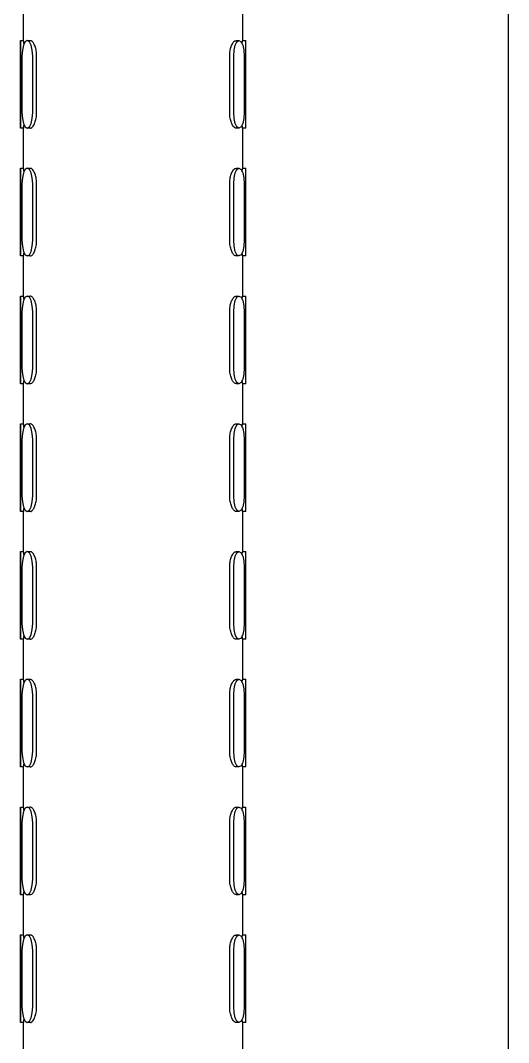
# Model space of a CAD drawing. Extents: x 3814 to 6583, y -1052 to 2311.
# Drawn here: x 6493.7 to 6571.2, y 227.8 to 390 of the extents above; entities that cross this region are included whole.
import ezdxf

# ---------------------------------------------------------------- set-up
doc = ezdxf.new("R2010")
doc.units = 0
doc.header["$LTSCALE"] = 20
doc.header["$MEASUREMENT"] = 0
doc.layers.get('0').update_dxf_attribs({"linetype": 'CONTINUOUS'})
doc.layers.add('6', color=6, linetype='CONTINUOUS')

msp = doc.modelspace()

# ---------------------------------------------------------------- linework, layer by layer
at = {"color": 5, "linetype": 'Continuous', "lineweight": 25}
for p, q in [((6494.20067, 386.76302), (6494.20067, 393.1852)), ((6528.98192, 393.18236), (6528.98192, 386.76014)), ((6493.70382, 386.79266), (6494.20508, 386.79266)), ((6494.79132, 386.79266), (6495.26211, 386.79266)), ((6527.93751, 386.79266), (6528.40879, 386.79266)), ((6528.97752, 386.79266), (6529.47878, 386.79266)), ((6493.70026, 384.30829), (6493.70026, 375.36454)), ((6493.70737, 375.36454), (6493.70737, 384.30829)), ((6493.93828, 384.30829), (6493.93828, 375.36454)), ((6495.64437, 375.36454), (6495.64437, 384.30829)), ((6496.27856, 375.36454), (6496.27856, 384.30829)), ((6526.92757, 375.36454), (6526.92757, 384.30829)), ((6527.56243, 375.36454), (6527.56243, 384.30829)), ((6529.25515, 384.30829), (6529.25515, 375.36454)), ((6529.48234, 375.36454), (6529.48234, 384.30829)), ((6494.20508, 372.88016), (6493.70382, 372.88016)), ((6494.20067, 366.4905), (6494.20067, 372.91268)), ((6495.26211, 372.88016), (6494.79132, 372.88016)), ((6528.40879, 372.88016), (6527.93751, 372.88016)), ((6529.47878, 372.88016), (6528.97752, 372.88016)), ((6528.98192, 372.90984), (6528.98192, 366.48766)), ((6493.70382, 366.52017), (6494.20508, 366.52017)), ((6494.79132, 366.52017), (6495.26211, 366.52017)), ((6527.93751, 366.52017), (6528.40879, 366.52017)), ((6528.97752, 366.52017), (6529.47878, 366.52017)), ((6493.70026, 364.0358), (6493.70026, 355.09205)), ((6493.70737, 355.09205), (6493.70737, 364.0358)), ((6493.93828, 364.0358), (6493.93828, 355.09205)), ((6495.64437, 355.09205), (6495.64437, 364.0358)), ((6496.27856, 355.09205), (6496.27856, 364.0358)), ((6526.92757, 355.09205), (6526.92757, 364.0358)), ((6527.56243, 355.09205), (6527.56243, 364.0358)), ((6529.25515, 364.0358), (6529.25515, 355.09205)), ((6529.48234, 355.09205), (6529.48234, 364.0358)), ((6494.20508, 352.60768), (6493.70382, 352.60768)), ((6494.20067, 346.21801), (6494.20067, 352.64019)), ((6495.26211, 352.60768), (6494.79132, 352.60768)), ((6528.40879, 352.60768), (6527.93751, 352.60768)), ((6529.47878, 352.60768), (6528.97752, 352.60768)), ((6528.98192, 352.63735), (6528.98192, 346.21517)), ((6493.70382, 346.24769), (6494.20508, 346.24769)), ((6494.79132, 346.24769), (6495.26211, 346.24769)), ((6527.93751, 346.24769), (6528.40879, 346.24769)), ((6528.97752, 346.24769), (6529.47878, 346.24769)), ((6493.70026, 343.76328), (6493.70026, 334.81956)), ((6493.70737, 334.81956), (6493.70737, 343.76328)), ((6493.93828, 343.76328), (6493.93828, 334.81956)), ((6495.64437, 334.81956), (6495.64437, 343.76328)), ((6496.27856, 334.81956), (6496.27856, 343.76328)), ((6526.92757, 334.81956), (6526.92757, 343.76328)), ((6527.56243, 334.81956), (6527.56243, 343.76328)), ((6529.25515, 343.76328), (6529.25515, 334.81956)), ((6529.48234, 334.81956), (6529.48234, 343.76328)), ((6494.20508, 332.33519), (6493.70382, 332.33519)), ((6494.20067, 325.94549), (6494.20067, 332.36771)), ((6495.26211, 332.33519), (6494.79132, 332.33519)), ((6528.40879, 332.33519), (6527.93751, 332.33519)), ((6529.47878, 332.33519), (6528.97752, 332.33519)), ((6528.98192, 332.36483), (6528.98192, 325.94265)), ((6493.70382, 325.97517), (6494.20508, 325.97517)), ((6494.79132, 325.97517), (6495.26211, 325.97517)), ((6527.93751, 325.97517), (6528.40879, 325.97517)), ((6528.97752, 325.97517), (6529.47878, 325.97517)), ((6493.70026, 323.4908), (6493.70026, 314.54704)), ((6493.70737, 314.54704), (6493.70737, 323.4908)), ((6493.93828, 323.4908), (6493.93828, 314.54704)), ((6495.64437, 314.54704), (6495.64437, 323.4908)), ((6496.27856, 314.54704), (6496.27856, 323.4908)), ((6526.92757, 314.54704), (6526.92757, 323.4908)), ((6527.56243, 314.54704), (6527.56243, 323.4908)), ((6529.25515, 323.4908), (6529.25515, 314.54704)), ((6529.48234, 314.54704), (6529.48234, 323.4908)), ((6494.20508, 312.06267), (6493.70382, 312.06267)), ((6494.20067, 305.67301), (6494.20067, 312.09519)), ((6495.26211, 312.06267), (6494.79132, 312.06267)), ((6528.40879, 312.06267), (6527.93751, 312.06267)), ((6529.47878, 312.06267), (6528.97752, 312.06267)), ((6528.98192, 312.09235), (6528.98192, 305.67016)), ((6493.70382, 305.70268), (6494.20508, 305.70268)), ((6494.79132, 305.70268), (6495.26211, 305.70268)), ((6527.93751, 305.70268), (6528.40879, 305.70268)), ((6528.97752, 305.70268), (6529.47878, 305.70268)), ((6493.70026, 303.21831), (6493.70026, 294.27456)), ((6493.70737, 294.27456), (6493.70737, 303.21831)), ((6493.93828, 303.21831), (6493.93828, 294.27456)), ((6495.64437, 294.27456), (6495.64437, 303.21831)), ((6496.27856, 294.27456), (6496.27856, 303.21831)), ((6526.92757, 294.27456), (6526.92757, 303.21831)), ((6527.56243, 294.27456), (6527.56243, 303.21831)), ((6529.25515, 303.21831), (6529.25515, 294.27456)), ((6529.48234, 294.27456), (6529.48234, 303.21831)), ((6494.20508, 291.79018), (6493.70382, 291.79018)), ((6494.20067, 285.40052), (6494.20067, 291.8227)), ((6495.26211, 291.79018), (6494.79132, 291.79018)), ((6528.40879, 291.79018), (6527.93751, 291.79018)), ((6529.47878, 291.79018), (6528.97752, 291.79018)), ((6528.98192, 291.81983), (6528.98192, 285.39765)), ((6493.70382, 285.43016), (6494.20508, 285.43016)), ((6494.79132, 285.43016), (6495.26211, 285.43016)), ((6527.93751, 285.43016), (6528.40879, 285.43016)), ((6528.97752, 285.43016), (6529.47878, 285.43016)), ((6493.70026, 282.94579), (6493.70026, 274.00204)), ((6493.70737, 274.00204), (6493.70737, 282.94579)), ((6493.93828, 282.94579), (6493.93828, 274.00204)), ((6495.64437, 274.00204), (6495.64437, 282.94579)), ((6496.27856, 274.00204), (6496.27856, 282.94579)), ((6526.92757, 274.00204), (6526.92757, 282.94579)), ((6527.56243, 274.00204), (6527.56243, 282.94579)), ((6529.25515, 282.94579), (6529.25515, 274.00204)), ((6529.48234, 274.00204), (6529.48234, 282.94579)), ((6494.20508, 271.51767), (6493.70382, 271.51767)), ((6494.20067, 265.128), (6494.20067, 271.55018)), ((6495.26211, 271.51767), (6494.79132, 271.51767)), ((6528.40879, 271.51767), (6527.93751, 271.51767)), ((6529.47878, 271.51767), (6528.97752, 271.51767)), ((6528.98192, 271.54734), (6528.98192, 265.12516)), ((6493.70382, 265.15768), (6494.20508, 265.15768)), ((6494.79132, 265.15768), (6495.26211, 265.15768)), ((6527.93751, 265.15768), (6528.40879, 265.15768)), ((6528.97752, 265.15768), (6529.47878, 265.15768)), ((6493.70026, 262.6733), (6493.70026, 253.72955)), ((6493.70737, 253.72955), (6493.70737, 262.6733)), ((6493.93828, 262.6733), (6493.93828, 253.72955)), ((6495.64437, 253.72955), (6495.64437, 262.6733)), ((6496.27856, 253.72955), (6496.27856, 262.6733)), ((6526.92757, 253.72955), (6526.92757, 262.6733)), ((6527.56243, 253.72955), (6527.56243, 262.6733)), ((6529.25515, 262.6733), (6529.25515, 253.72955)), ((6529.48234, 253.72955), (6529.48234, 262.6733)), ((6494.20508, 251.24518), (6493.70382, 251.24518)), ((6494.20067, 244.85551), (6494.20067, 251.2777)), ((6495.26211, 251.24518), (6494.79132, 251.24518)), ((6528.40879, 251.24518), (6527.93751, 251.24518)), ((6529.47878, 251.24518), (6528.97752, 251.24518)), ((6528.98192, 251.27485), (6528.98192, 244.85264)), ((6493.70382, 244.88519), (6494.20508, 244.88519)), ((6494.79132, 244.88519), (6495.26211, 244.88519)), ((6527.93751, 244.88519), (6528.40879, 244.88519)), ((6528.97752, 244.88519), (6529.47878, 244.88519)), ((6493.70026, 242.40079), (6493.70026, 233.45706)), ((6493.70737, 233.45706), (6493.70737, 242.40079)), ((6493.93828, 242.40079), (6493.93828, 233.45706)), ((6495.64437, 233.45706), (6495.64437, 242.40079)), ((6496.27856, 233.45706), (6496.27856, 242.40079)), ((6526.92757, 233.45706), (6526.92757, 242.40079)), ((6527.56243, 233.45706), (6527.56243, 242.40079)), ((6529.25515, 242.40079), (6529.25515, 233.45706)), ((6529.48234, 233.45706), (6529.48234, 242.40079)), ((6494.20508, 230.97266), (6493.70382, 230.97266)), ((6494.20067, 224.583), (6494.20067, 231.00518)), ((6495.26211, 230.97266), (6494.79132, 230.97266)), ((6528.40879, 230.97266), (6527.93751, 230.97266)), ((6529.47878, 230.97266), (6528.97752, 230.97266)), ((6528.98192, 231.00234), (6528.98192, 224.58015))]:
    msp.add_line(p, q, dxfattribs=at)
at = {"color": 5, "linetype": 'Continuous', "lineweight": 25, "flags": 128}
for points in [[(6493.70737, 384.30829), (6493.7071, 385.25902), (6493.70633, 386.06503), (6493.70518, 386.60356), (6493.70382, 386.79266), (6493.70246, 386.60356), (6493.7013, 386.06503), (6493.70053, 385.25902), (6493.70026, 384.30829)], [(6495.64437, 384.30829), (6495.57943, 385.25902), (6495.39452, 386.06503), (6495.11777, 386.60356), (6494.79132, 386.79266), (6494.46487, 386.60356), (6494.18813, 386.06503), (6494.00321, 385.25902), (6493.93828, 384.30829)], [(6527.56243, 384.30829), (6527.62685, 385.25902), (6527.81032, 386.06503), (6528.0849, 386.60356), (6528.40879, 386.79266), (6528.73268, 386.60356), (6529.00726, 386.06503), (6529.19073, 385.25902), (6529.25515, 384.30829)], [(6493.70026, 375.36454), (6493.70053, 374.41383), (6493.7013, 373.60783), (6493.70246, 373.06929), (6493.70382, 372.88016), (6493.70518, 373.06929), (6493.70633, 373.60783), (6493.7071, 374.41383), (6493.70737, 375.36454)], [(6493.93828, 375.36454), (6494.00321, 374.41383), (6494.18813, 373.60783), (6494.46487, 373.06929), (6494.79132, 372.88016), (6495.11777, 373.06929), (6495.39452, 373.60783), (6495.57943, 374.41383), (6495.64437, 375.36454)], [(6529.25515, 375.36454), (6529.19073, 374.41383), (6529.00726, 373.60783), (6528.73268, 373.06929), (6528.40879, 372.88016), (6528.0849, 373.06929), (6527.81032, 373.60783), (6527.62685, 374.41383), (6527.56243, 375.36454)], [(6493.70737, 364.0358), (6493.7071, 364.98654), (6493.70633, 365.79251), (6493.70518, 366.33108), (6493.70382, 366.52017), (6493.70246, 366.33108), (6493.7013, 365.79251), (6493.70053, 364.98654), (6493.70026, 364.0358)], [(6495.64437, 364.0358), (6495.57943, 364.98654), (6495.39452, 365.79251), (6495.11777, 366.33108), (6494.79132, 366.52017), (6494.46487, 366.33108), (6494.18813, 365.79251), (6494.00321, 364.98654), (6493.93828, 364.0358)], [(6527.56243, 364.0358), (6527.62685, 364.98654), (6527.81032, 365.79251), (6528.0849, 366.33108), (6528.40879, 366.52017), (6528.73268, 366.33108), (6529.00726, 365.79251), (6529.19073, 364.98654), (6529.25515, 364.0358)], [(6493.70026, 355.09205), (6493.70053, 354.14131), (6493.7013, 353.33534), (6493.70246, 352.79677), (6493.70382, 352.60768), (6493.70518, 352.79677), (6493.70633, 353.33534), (6493.7071, 354.14131), (6493.70737, 355.09205)], [(6493.93828, 355.09205), (6494.00321, 354.14131), (6494.18813, 353.33534), (6494.46487, 352.79677), (6494.79132, 352.60768), (6495.11777, 352.79677), (6495.39452, 353.33534), (6495.57943, 354.14131), (6495.64437, 355.09205)], [(6529.25515, 355.09205), (6529.19073, 354.14131), (6529.00726, 353.33534), (6528.73268, 352.79677), (6528.40879, 352.60768), (6528.0849, 352.79677), (6527.81032, 353.33534), (6527.62685, 354.14131), (6527.56243, 355.09205)], [(6493.70737, 343.76328), (6493.7071, 344.71402), (6493.70633, 345.52002), (6493.70518, 346.05856), (6493.70382, 346.24769), (6493.70246, 346.05856), (6493.7013, 345.52002), (6493.70053, 344.71402), (6493.70026, 343.76328)], [(6495.64437, 343.76328), (6495.57943, 344.71402), (6495.39452, 345.52002), (6495.11777, 346.05856), (6494.79132, 346.24769), (6494.46487, 346.05856), (6494.18813, 345.52002), (6494.00321, 344.71402), (6493.93828, 343.76328)], [(6527.56243, 343.76328), (6527.62685, 344.71402), (6527.81032, 345.52002), (6528.0849, 346.05856), (6528.40879, 346.24769), (6528.73268, 346.05856), (6529.00726, 345.52002), (6529.19073, 344.71402), (6529.25515, 343.76328)], [(6493.70026, 334.81956), (6493.70053, 333.86883), (6493.7013, 333.06282), (6493.70246, 332.52429), (6493.70382, 332.33519), (6493.70518, 332.52429), (6493.70633, 333.06282), (6493.7071, 333.86883), (6493.70737, 334.81956)], [(6493.93828, 334.81956), (6494.00321, 333.86883), (6494.18813, 333.06282), (6494.46487, 332.52429), (6494.79132, 332.33519), (6495.11777, 332.52429), (6495.39452, 333.06282), (6495.57943, 333.86883), (6495.64437, 334.81956)], [(6529.25515, 334.81956), (6529.19073, 333.86883), (6529.00726, 333.06282), (6528.73268, 332.52429), (6528.40879, 332.33519), (6528.0849, 332.52429), (6527.81032, 333.06282), (6527.62685, 333.86883), (6527.56243, 334.81956)], [(6493.70737, 323.4908), (6493.7071, 324.44153), (6493.70633, 325.2475), (6493.70518, 325.78607), (6493.70382, 325.97517), (6493.70246, 325.78607), (6493.7013, 325.2475), (6493.70053, 324.44153), (6493.70026, 323.4908)], [(6495.64437, 323.4908), (6495.57943, 324.44153), (6495.39452, 325.2475), (6495.11777, 325.78607), (6494.79132, 325.97517), (6494.46487, 325.78607), (6494.18813, 325.2475), (6494.00321, 324.44153), (6493.93828, 323.4908)], [(6527.56243, 323.4908), (6527.62685, 324.44153), (6527.81032, 325.2475), (6528.0849, 325.78607), (6528.40879, 325.97517), (6528.73268, 325.78607), (6529.00726, 325.2475), (6529.19073, 324.44153), (6529.25515, 323.4908)], [(6493.70026, 314.54704), (6493.70053, 313.59631), (6493.7013, 312.79034), (6493.70246, 312.2518), (6493.70382, 312.06267), (6493.70518, 312.2518), (6493.70633, 312.79034), (6493.7071, 313.59631), (6493.70737, 314.54704)], [(6493.93828, 314.54704), (6494.00321, 313.59631), (6494.18813, 312.79034), (6494.46487, 312.2518), (6494.79132, 312.06267), (6495.11777, 312.2518), (6495.39452, 312.79034), (6495.57943, 313.59631), (6495.64437, 314.54704)], [(6529.25515, 314.54704), (6529.19073, 313.59631), (6529.00726, 312.79034), (6528.73268, 312.2518), (6528.40879, 312.06267), (6528.0849, 312.2518), (6527.81032, 312.79034), (6527.62685, 313.59631), (6527.56243, 314.54704)], [(6493.70737, 303.21831), (6493.7071, 304.16901), (6493.70633, 304.97501), (6493.70518, 305.51355), (6493.70382, 305.70268), (6493.70246, 305.51355), (6493.7013, 304.97501), (6493.70053, 304.16901), (6493.70026, 303.21831)], [(6495.64437, 303.21831), (6495.57943, 304.16901), (6495.39452, 304.97501), (6495.11777, 305.51355), (6494.79132, 305.70268), (6494.46487, 305.51355), (6494.18813, 304.97501), (6494.00321, 304.16901), (6493.93828, 303.21831)], [(6527.56243, 303.21831), (6527.62685, 304.16901), (6527.81032, 304.97501), (6528.0849, 305.51355), (6528.40879, 305.70268), (6528.73268, 305.51355), (6529.00726, 304.97501), (6529.19073, 304.16901), (6529.25515, 303.21831)], [(6493.70026, 294.27456), (6493.70053, 293.32382), (6493.7013, 292.51782), (6493.70246, 291.97928), (6493.70382, 291.79018), (6493.70518, 291.97928), (6493.70633, 292.51782), (6493.7071, 293.32382), (6493.70737, 294.27456)], [(6493.93828, 294.27456), (6494.00321, 293.32382), (6494.18813, 292.51782), (6494.46487, 291.97928), (6494.79132, 291.79018), (6495.11777, 291.97928), (6495.39452, 292.51782), (6495.57943, 293.32382), (6495.64437, 294.27456)], [(6529.25515, 294.27456), (6529.19073, 293.32382), (6529.00726, 292.51782), (6528.73268, 291.97928), (6528.40879, 291.79018), (6528.0849, 291.97928), (6527.81032, 292.51782), (6527.62685, 293.32382), (6527.56243, 294.27456)], [(6493.70737, 282.94579), (6493.7071, 283.89653), (6493.70633, 284.70253), (6493.70518, 285.24107), (6493.70382, 285.43016), (6493.70246, 285.24107), (6493.7013, 284.70253), (6493.70053, 283.89653), (6493.70026, 282.94579)], [(6495.64437, 282.94579), (6495.57943, 283.89653), (6495.39452, 284.70253), (6495.11777, 285.24107), (6494.79132, 285.43016), (6494.46487, 285.24107), (6494.18813, 284.70253), (6494.00321, 283.89653), (6493.93828, 282.94579)], [(6527.56243, 282.94579), (6527.62685, 283.89653), (6527.81032, 284.70253), (6528.0849, 285.24107), (6528.40879, 285.43016), (6528.73268, 285.24107), (6529.00726, 284.70253), (6529.19073, 283.89653), (6529.25515, 282.94579)], [(6493.70026, 274.00204), (6493.70053, 273.05133), (6493.7013, 272.24533), (6493.70246, 271.70679), (6493.70382, 271.51767), (6493.70518, 271.70679), (6493.70633, 272.24533), (6493.7071, 273.05133), (6493.70737, 274.00204)], [(6493.93828, 274.00204), (6494.00321, 273.05133), (6494.18813, 272.24533), (6494.46487, 271.70679), (6494.79132, 271.51767), (6495.11777, 271.70679), (6495.39452, 272.24533), (6495.57943, 273.05133), (6495.64437, 274.00204)], [(6529.25515, 274.00204), (6529.19073, 273.05133), (6529.00726, 272.24533), (6528.73268, 271.70679), (6528.40879, 271.51767), (6528.0849, 271.70679), (6527.81032, 272.24533), (6527.62685, 273.05133), (6527.56243, 274.00204)], [(6493.70737, 262.6733), (6493.7071, 263.62404), (6493.70633, 264.43001), (6493.70518, 264.96855), (6493.70382, 265.15768), (6493.70246, 264.96855), (6493.7013, 264.43001), (6493.70053, 263.62404), (6493.70026, 262.6733)], [(6495.64437, 262.6733), (6495.57943, 263.62404), (6495.39452, 264.43001), (6495.11777, 264.96855), (6494.79132, 265.15768), (6494.46487, 264.96855), (6494.18813, 264.43001), (6494.00321, 263.62404), (6493.93828, 262.6733)], [(6527.56243, 262.6733), (6527.62685, 263.62404), (6527.81032, 264.43001), (6528.0849, 264.96855), (6528.40879, 265.15768), (6528.73268, 264.96855), (6529.00726, 264.43001), (6529.19073, 263.62404), (6529.25515, 262.6733)], [(6493.70026, 253.72955), (6493.70053, 252.77882), (6493.7013, 251.97284), (6493.70246, 251.43428), (6493.70382, 251.24518), (6493.70518, 251.43428), (6493.70633, 251.97284), (6493.7071, 252.77882), (6493.70737, 253.72955)], [(6493.93828, 253.72955), (6494.00321, 252.77882), (6494.18813, 251.97284), (6494.46487, 251.43428), (6494.79132, 251.24518), (6495.11777, 251.43428), (6495.39452, 251.97284), (6495.57943, 252.77882), (6495.64437, 253.72955)], [(6529.25515, 253.72955), (6529.19073, 252.77882), (6529.00726, 251.97284), (6528.73268, 251.43428), (6528.40879, 251.24518), (6528.0849, 251.43428), (6527.81032, 251.97284), (6527.62685, 252.77882), (6527.56243, 253.72955)], [(6493.70737, 242.40079), (6493.7071, 243.35152), (6493.70633, 244.15752), (6493.70518, 244.69606), (6493.70382, 244.88519), (6493.70246, 244.69606), (6493.7013, 244.15752), (6493.70053, 243.35152), (6493.70026, 242.40079)], [(6495.64437, 242.40079), (6495.57943, 243.35152), (6495.39452, 244.15752), (6495.11777, 244.69606), (6494.79132, 244.88519), (6494.46487, 244.69606), (6494.18813, 244.15752), (6494.00321, 243.35152), (6493.93828, 242.40079)], [(6527.56243, 242.40079), (6527.62685, 243.35152), (6527.81032, 244.15752), (6528.0849, 244.69606), (6528.40879, 244.88519), (6528.73268, 244.69606), (6529.00726, 244.15752), (6529.19073, 243.35152), (6529.25515, 242.40079)], [(6493.70026, 233.45706), (6493.70053, 232.50633), (6493.7013, 231.70033), (6493.70246, 231.16179), (6493.70382, 230.97266), (6493.70518, 231.16179), (6493.70633, 231.70033), (6493.7071, 232.50633), (6493.70737, 233.45706)], [(6493.93828, 233.45706), (6494.00321, 232.50633), (6494.18813, 231.70033), (6494.46487, 231.16179), (6494.79132, 230.97266), (6495.11777, 231.16179), (6495.39452, 231.70033), (6495.57943, 232.50633), (6495.64437, 233.45706)], [(6529.25515, 233.45706), (6529.19073, 232.50633), (6529.00726, 231.70033), (6528.73268, 231.16179), (6528.40879, 230.97266), (6528.0849, 231.16179), (6527.81032, 231.70033), (6527.62685, 232.50633), (6527.56243, 233.45706)]]:
    msp.add_lwpolyline(points, dxfattribs=at)
at = {"color": 5, "linetype": 'Continuous', "lineweight": 25}
for centre, radius, start, end in [((6095.54887, 384.92941), 433.93391, 359.9179888, 0.2460212), ((6095.52311, 374.74345), 433.95968, 359.7539885, 0.0820015), ((6095.54125, 364.65691), 433.94153, 359.9179916, 0.2460183), ((6095.54125, 354.47094), 433.94153, 359.7539817, 0.0820084), ((6095.51963, 344.38438), 433.96315, 359.9179969, 0.2460111), ((6095.54887, 334.19844), 433.93391, 359.7539788, 0.0820112), ((6095.54125, 324.1119), 433.94153, 359.9179916, 0.2460183), ((6095.52913, 313.92595), 433.95365, 359.7539863, 0.0820038), ((6095.52311, 303.83939), 433.95968, 359.9179985, 0.2460115), ((6095.54887, 293.65344), 433.93391, 359.7539788, 0.0820112), ((6095.54887, 283.56691), 433.93391, 359.9179888, 0.2460212), ((6095.52311, 273.38096), 433.95968, 359.7539885, 0.0820015), ((6095.52913, 263.29439), 433.95365, 359.9179962, 0.2460137), ((6095.54125, 253.10844), 433.94153, 359.7539817, 0.0820084), ((6095.51963, 243.02188), 433.96315, 359.9179969, 0.2460111), ((6095.51963, 232.83596), 433.96315, 359.7539889, 0.0820031)]:
    msp.add_arc(centre, radius, start, end, dxfattribs=at)
for points, knots in [([(6494.27332, 386.22116), (6494.26658, 386.28584), (6494.23963, 386.5442), (6494.20589, 386.75882), (6494.20516, 386.7618), (6494.20486, 386.76302)], [0, 0, 0, 0, 0.164707959, 0.657901859, 1, 1, 1, 1]), ([(6496.27856, 384.30829), (6496.26546, 384.58591), (6496.23925, 385.14109), (6496.041, 385.88369), (6495.76859, 386.44181), (6495.48689, 386.76184), (6495.32587, 386.76173), (6495.2615, 386.76168)], [0, 0, 0, 0, 0.213249473, 0.426443255, 0.641012902, 0.85649479, 1, 1, 1, 1]), ([(6526.92757, 384.30829), (6526.94061, 384.58591), (6526.96668, 385.14109), (6527.16384, 385.8837), (6527.43463, 386.4418), (6527.71449, 386.76183), (6527.87425, 386.76173), (6527.93812, 386.76168)], [0, 0, 0, 0, 0.213249217, 0.426442205, 0.641012905, 0.856495383, 1, 1, 1, 1]), ([(6528.91532, 386.23712), (6528.92131, 386.2961), (6528.94688, 386.54819), (6528.97792, 386.7544), (6528.9775, 386.75854), (6528.97734, 386.76014)], [0, 0, 0, 0, 0.157468431, 0.673049172, 1, 1, 1, 1]), ([(6495.26272, 372.91117), (6495.29296, 372.90259), (6495.41433, 372.86812), (6495.66113, 373.09277), (6495.9521, 373.56285), (6496.17813, 374.2556), (6496.27059, 374.89478), (6496.27694, 375.2692), (6496.27856, 375.36454)], [0, 0, 0, 0, 0.070496732, 0.282952396, 0.496156861, 0.711253686, 0.9264823, 1, 1, 1, 1]), ([(6527.93691, 372.91117), (6527.90692, 372.90259), (6527.78653, 372.86812), (6527.5414, 373.09278), (6527.25223, 373.56285), (6527.02748, 374.2556), (6526.9355, 374.89478), (6526.92918, 375.2692), (6526.92757, 375.36454)], [0, 0, 0, 0, 0.070496884, 0.28295212, 0.496157153, 0.711254116, 0.926482332, 1, 1, 1, 1]), ([(6494.20526, 372.91268), (6494.20405, 372.90332), (6494.19951, 372.86824), (6494.22724, 373.04449), (6494.25962, 373.3271), (6494.27263, 373.44068)], [0, 0, 0, 0, 0.178829461, 0.669983862, 1, 1, 1, 1]), ([(6528.97774, 372.90984), (6528.97893, 372.90241), (6528.98406, 372.87052), (6528.95861, 373.04172), (6528.92792, 373.31841), (6528.91593, 373.42661)], [0, 0, 0, 0, 0.1560917973, 0.6699692576, 1, 1, 1, 1]), ([(6494.27332, 365.94867), (6494.26658, 366.01334), (6494.23963, 366.27167), (6494.20589, 366.4863), (6494.20516, 366.48928), (6494.20486, 366.4905)], [0, 0, 0, 0, 0.164698249, 0.657897882, 1, 1, 1, 1]), ([(6496.27856, 364.0358), (6496.26546, 364.31343), (6496.23925, 364.8686), (6496.04101, 365.61121), (6495.76858, 366.16928), (6495.48689, 366.48932), (6495.32587, 366.48921), (6495.2615, 366.48917)], [0, 0, 0, 0, 0.213250556, 0.426445421, 0.641011079, 0.856494061, 1, 1, 1, 1]), ([(6526.92757, 364.0358), (6526.94061, 364.31342), (6526.96668, 364.8686), (6527.16384, 365.61121), (6527.43464, 366.16928), (6527.71449, 366.48932), (6527.87425, 366.48921), (6527.93812, 366.48917)], [0, 0, 0, 0, 0.2132503, 0.426444371, 0.641011082, 0.856494654, 1, 1, 1, 1]), ([(6528.91532, 365.96461), (6528.92131, 366.02359), (6528.94688, 366.27568), (6528.97792, 366.48187), (6528.9775, 366.48604), (6528.97734, 366.48766)], [0, 0, 0, 0, 0.157468267, 0.673048471, 1, 1, 1, 1]), ([(6495.26272, 352.63865), (6495.29296, 352.63007), (6495.41433, 352.59561), (6495.66113, 352.82026), (6495.95211, 353.29033), (6496.17812, 353.9831), (6496.27059, 354.62228), (6496.27694, 354.99671), (6496.27856, 355.09205)], [0, 0, 0, 0, 0.070496276, 0.282950565, 0.49615365, 0.711255256, 0.926475175, 1, 1, 1, 1]), ([(6527.93691, 352.63865), (6527.90692, 352.63007), (6527.78653, 352.59561), (6527.5414, 352.82026), (6527.25223, 353.29033), (6527.02748, 353.9831), (6526.9355, 354.62228), (6526.92918, 354.99671), (6526.92757, 355.09205)], [0, 0, 0, 0, 0.070496427, 0.282950289, 0.496153942, 0.711255686, 0.926475206, 1, 1, 1, 1]), ([(6494.20526, 352.64019), (6494.20405, 352.63082), (6494.19951, 352.5957), (6494.22724, 352.77198), (6494.25962, 353.05458), (6494.27263, 353.16816)], [0, 0, 0, 0, 0.178830287, 0.669984194, 1, 1, 1, 1]), ([(6528.97774, 352.63735), (6528.97893, 352.62991), (6528.98406, 352.59797), (6528.95861, 352.76921), (6528.92792, 353.04589), (6528.91593, 353.15409)], [0, 0, 0, 0, 0.156092686, 0.669969605, 1, 1, 1, 1]), ([(6494.27332, 345.67616), (6494.26658, 345.74084), (6494.23963, 345.9992), (6494.20589, 346.21381), (6494.20516, 346.21679), (6494.20486, 346.21801)], [0, 0, 0, 0, 0.164707959, 0.657901859, 1, 1, 1, 1]), ([(6496.27856, 343.76328), (6496.26546, 344.04091), (6496.23925, 344.59609), (6496.04101, 345.33872), (6495.76858, 345.8968), (6495.48689, 346.21683), (6495.32587, 346.21672), (6495.2615, 346.21668)], [0, 0, 0, 0, 0.213249136, 0.426449241, 0.64101347, 0.856495017, 1, 1, 1, 1]), ([(6526.92757, 343.76328), (6526.94061, 344.04091), (6526.96668, 344.59609), (6527.16383, 345.33872), (6527.43464, 345.8968), (6527.71449, 346.21683), (6527.87425, 346.21672), (6527.93812, 346.21668)], [0, 0, 0, 0, 0.21324888, 0.426448191, 0.641013473, 0.85649561, 1, 1, 1, 1]), ([(6528.91532, 345.69212), (6528.92131, 345.7511), (6528.94688, 346.00319), (6528.97792, 346.20938), (6528.9775, 346.21355), (6528.97734, 346.21517)], [0, 0, 0, 0, 0.157468267, 0.673048471, 1, 1, 1, 1]), ([(6495.26272, 332.36617), (6495.29296, 332.35758), (6495.41433, 332.32312), (6495.66113, 332.54777), (6495.95211, 333.01785), (6496.17812, 333.71062), (6496.27059, 334.34979), (6496.27694, 334.72422), (6496.27856, 334.81956)], [0, 0, 0, 0, 0.070496276, 0.282950565, 0.49615365, 0.711255256, 0.926475175, 1, 1, 1, 1]), ([(6527.93691, 332.36617), (6527.90692, 332.35758), (6527.78653, 332.32312), (6527.5414, 332.54777), (6527.25223, 333.01784), (6527.02748, 333.71062), (6526.9355, 334.3498), (6526.92918, 334.72422), (6526.92757, 334.81956)], [0, 0, 0, 0, 0.070496427, 0.282950289, 0.496153942, 0.711255686, 0.926475206, 1, 1, 1, 1]), ([(6494.20526, 332.36771), (6494.20405, 332.35833), (6494.19951, 332.32321), (6494.22724, 332.49949), (6494.25962, 332.7821), (6494.27263, 332.89567)], [0, 0, 0, 0, 0.178830287, 0.669984194, 1, 1, 1, 1]), ([(6528.97774, 332.36483), (6528.97893, 332.3574), (6528.98406, 332.32551), (6528.95861, 332.49672), (6528.92792, 332.7734), (6528.91593, 332.8816)], [0, 0, 0, 0, 0.1560917973, 0.6699692576, 1, 1, 1, 1]), ([(6494.27332, 325.40367), (6494.26658, 325.46835), (6494.23963, 325.72671), (6494.20589, 325.94134), (6494.20516, 325.94429), (6494.20486, 325.94549)], [0, 0, 0, 0, 0.1647081228, 0.6579025141, 1, 1, 1, 1]), ([(6496.27856, 323.4908), (6496.26546, 323.76842), (6496.23925, 324.3236), (6496.041, 325.0662), (6495.76859, 325.62431), (6495.48689, 325.94434), (6495.32587, 325.94423), (6495.2615, 325.94419)], [0, 0, 0, 0, 0.213249473, 0.426443255, 0.641012902, 0.85649479, 1, 1, 1, 1]), ([(6526.92757, 323.4908), (6526.94061, 323.76842), (6526.96668, 324.32359), (6527.16384, 325.0662), (6527.43463, 325.62431), (6527.71449, 325.94434), (6527.87425, 325.94423), (6527.93812, 325.94419)], [0, 0, 0, 0, 0.213249217, 0.426442205, 0.641012905, 0.856495383, 1, 1, 1, 1]), ([(6528.91532, 325.4196), (6528.92131, 325.47859), (6528.94688, 325.73071), (6528.97792, 325.9369), (6528.9775, 325.94104), (6528.97734, 325.94265)], [0, 0, 0, 0, 0.15747867, 0.673053145, 1, 1, 1, 1]), ([(6495.26272, 312.09368), (6495.29296, 312.08509), (6495.41433, 312.05063), (6495.66113, 312.27524), (6495.95211, 312.74533), (6496.17812, 313.4381), (6496.27059, 314.07728), (6496.27694, 314.4517), (6496.27856, 314.54704)], [0, 0, 0, 0, 0.070496423, 0.282949067, 0.496152598, 0.711254653, 0.926475021, 1, 1, 1, 1]), ([(6527.93691, 312.09368), (6527.90692, 312.08509), (6527.78653, 312.05063), (6527.5414, 312.27524), (6527.25223, 312.74533), (6527.02748, 313.4381), (6526.9355, 314.07728), (6526.92918, 314.4517), (6526.92757, 314.54704)], [0, 0, 0, 0, 0.070496575, 0.282948792, 0.49615289, 0.711255083, 0.926475053, 1, 1, 1, 1]), ([(6494.20526, 312.09519), (6494.20405, 312.08583), (6494.19951, 312.05075), (6494.22724, 312.22696), (6494.25962, 312.50958), (6494.27263, 312.62315)], [0, 0, 0, 0, 0.178830324, 0.669982269, 1, 1, 1, 1]), ([(6528.97774, 312.09235), (6528.97893, 312.08492), (6528.98406, 312.05303), (6528.95861, 312.22419), (6528.92792, 312.50088), (6528.91593, 312.60909)], [0, 0, 0, 0, 0.156092586, 0.66996759, 1, 1, 1, 1]), ([(6494.27332, 305.13118), (6494.26658, 305.19585), (6494.23963, 305.45418), (6494.20589, 305.66881), (6494.20516, 305.67179), (6494.20486, 305.67301)], [0, 0, 0, 0, 0.164698249, 0.657897882, 1, 1, 1, 1]), ([(6496.27856, 303.21831), (6496.26545, 303.49592), (6496.23924, 304.05109), (6496.04101, 304.79371), (6495.76858, 305.35179), (6495.48689, 305.67183), (6495.32587, 305.67172), (6495.2615, 305.67167)], [0, 0, 0, 0, 0.213243231, 0.426444936, 0.641010776, 0.85649394, 1, 1, 1, 1]), ([(6526.92757, 303.21831), (6526.94061, 303.49592), (6526.96668, 304.05109), (6527.16383, 304.79371), (6527.43464, 305.35179), (6527.71449, 305.67183), (6527.87425, 305.67172), (6527.93812, 305.67167)], [0, 0, 0, 0, 0.213242975, 0.426443886, 0.641010779, 0.856494533, 1, 1, 1, 1]), ([(6528.91532, 305.14711), (6528.92131, 305.20609), (6528.94688, 305.45818), (6528.97792, 305.66438), (6528.9775, 305.66855), (6528.97734, 305.67016)], [0, 0, 0, 0, 0.157468267, 0.673048471, 1, 1, 1, 1]), ([(6495.26272, 291.82116), (6495.29296, 291.81257), (6495.41433, 291.77811), (6495.66113, 292.00276), (6495.95211, 292.47284), (6496.17812, 293.16561), (6496.27059, 293.80479), (6496.27694, 294.17921), (6496.27856, 294.27456)], [0, 0, 0, 0, 0.070496276, 0.282950565, 0.49615365, 0.711255256, 0.926475175, 1, 1, 1, 1]), ([(6527.93691, 291.82116), (6527.90692, 291.81257), (6527.78653, 291.77811), (6527.5414, 292.00277), (6527.25223, 292.47284), (6527.02748, 293.16561), (6526.9355, 293.80479), (6526.92918, 294.17921), (6526.92757, 294.27456)], [0, 0, 0, 0, 0.070496427, 0.282950289, 0.496153942, 0.711255686, 0.926475206, 1, 1, 1, 1]), ([(6494.20526, 291.8227), (6494.20405, 291.81333), (6494.19951, 291.77821), (6494.22724, 291.95448), (6494.25962, 292.23709), (6494.27263, 292.35067)], [0, 0, 0, 0, 0.178830287, 0.669984194, 1, 1, 1, 1]), ([(6528.97774, 291.81983), (6528.97893, 291.8124), (6528.98406, 291.78051), (6528.95861, 291.95171), (6528.92792, 292.22839), (6528.91593, 292.3366)], [0, 0, 0, 0, 0.1560917973, 0.6699692576, 1, 1, 1, 1]), ([(6494.27332, 284.85866), (6494.26658, 284.92334), (6494.23963, 285.1817), (6494.20589, 285.39632), (6494.20516, 285.3993), (6494.20486, 285.40052)], [0, 0, 0, 0, 0.164707959, 0.657901859, 1, 1, 1, 1]), ([(6496.27856, 282.94579), (6496.26546, 283.22342), (6496.23925, 283.77859), (6496.041, 284.5212), (6495.76859, 285.07931), (6495.48689, 285.39934), (6495.32587, 285.39923), (6495.2615, 285.39919)], [0, 0, 0, 0, 0.213249473, 0.426443255, 0.641012902, 0.85649479, 1, 1, 1, 1]), ([(6526.92757, 282.94579), (6526.94061, 283.22341), (6526.96668, 283.77859), (6527.16384, 284.5212), (6527.43463, 285.07931), (6527.71449, 285.39934), (6527.87425, 285.39923), (6527.93812, 285.39919)], [0, 0, 0, 0, 0.213249217, 0.426442205, 0.641012905, 0.856495383, 1, 1, 1, 1]), ([(6528.91532, 284.87463), (6528.92131, 284.93361), (6528.94688, 285.18569), (6528.97792, 285.3919), (6528.9775, 285.39604), (6528.97734, 285.39765)], [0, 0, 0, 0, 0.157468431, 0.673049172, 1, 1, 1, 1]), ([(6495.26272, 271.54867), (6495.29296, 271.54009), (6495.41433, 271.50563), (6495.66113, 271.73023), (6495.9521, 272.20036), (6496.17812, 272.89309), (6496.27059, 273.53227), (6496.27694, 273.9067), (6496.27856, 274.00204)], [0, 0, 0, 0, 0.07049655, 0.282949578, 0.496157861, 0.711254132, 0.926474888, 1, 1, 1, 1]), ([(6527.93691, 271.54867), (6527.90692, 271.54009), (6527.78653, 271.50563), (6527.5414, 271.73023), (6527.25223, 272.20036), (6527.02748, 272.89309), (6526.9355, 273.53227), (6526.92918, 273.9067), (6526.92757, 274.00204)], [0, 0, 0, 0, 0.070496702, 0.282949303, 0.496158153, 0.711254562, 0.92647492, 1, 1, 1, 1]), ([(6494.20526, 271.55018), (6494.20405, 271.54082), (6494.19951, 271.50575), (6494.22724, 271.68195), (6494.25962, 271.96459), (6494.27263, 272.07818)], [0, 0, 0, 0, 0.178828519, 0.669975504, 1, 1, 1, 1]), ([(6528.97774, 271.54734), (6528.97893, 271.53991), (6528.98406, 271.50802), (6528.9586, 271.67918), (6528.92792, 271.95589), (6528.91593, 272.06411)], [0, 0, 0, 0, 0.156090937, 0.669960513, 1, 1, 1, 1]), ([(6494.27332, 264.58618), (6494.26658, 264.65085), (6494.23963, 264.90917), (6494.20589, 265.12381), (6494.20516, 265.12678), (6494.20486, 265.128)], [0, 0, 0, 0, 0.164698249, 0.657897882, 1, 1, 1, 1]), ([(6496.27856, 262.6733), (6496.26546, 262.95093), (6496.23925, 263.5061), (6496.04101, 264.24871), (6495.76858, 264.80679), (6495.48689, 265.12682), (6495.32587, 265.12671), (6495.2615, 265.12667)], [0, 0, 0, 0, 0.213250556, 0.426445421, 0.641011079, 0.856494061, 1, 1, 1, 1]), ([(6526.92757, 262.6733), (6526.94061, 262.95093), (6526.96668, 263.5061), (6527.16384, 264.24871), (6527.43464, 264.80679), (6527.71449, 265.12682), (6527.87425, 265.12671), (6527.93812, 265.12667)], [0, 0, 0, 0, 0.2132503, 0.426444371, 0.641011082, 0.856494654, 1, 1, 1, 1]), ([(6528.91532, 264.60211), (6528.92131, 264.66109), (6528.94688, 264.91318), (6528.97792, 265.11937), (6528.9775, 265.12354), (6528.97734, 265.12516)], [0, 0, 0, 0, 0.157468267, 0.673048471, 1, 1, 1, 1]), ([(6495.26272, 251.27616), (6495.29296, 251.26757), (6495.41433, 251.23311), (6495.66113, 251.45776), (6495.95211, 251.92783), (6496.17812, 252.62061), (6496.27059, 253.25978), (6496.27694, 253.63421), (6496.27856, 253.72955)], [0, 0, 0, 0, 0.070496276, 0.282950565, 0.49615365, 0.711255256, 0.926475175, 1, 1, 1, 1]), ([(6527.93691, 251.27616), (6527.90692, 251.26757), (6527.78653, 251.23311), (6527.5414, 251.45776), (6527.25223, 251.92783), (6527.02748, 252.62061), (6526.9355, 253.25979), (6526.92918, 253.63421), (6526.92757, 253.72955)], [0, 0, 0, 0, 0.070496427, 0.282950289, 0.496153942, 0.711255686, 0.926475206, 1, 1, 1, 1]), ([(6494.20526, 251.2777), (6494.20405, 251.26832), (6494.19951, 251.2332), (6494.22724, 251.40948), (6494.25962, 251.69209), (6494.27263, 251.80566)], [0, 0, 0, 0, 0.178830287, 0.669984194, 1, 1, 1, 1]), ([(6528.97774, 251.27485), (6528.97893, 251.26741), (6528.98406, 251.23547), (6528.95861, 251.40671), (6528.92792, 251.68339), (6528.91593, 251.79159)], [0, 0, 0, 0, 0.156092686, 0.669969605, 1, 1, 1, 1]), ([(6494.27332, 244.31366), (6494.26658, 244.37834), (6494.23963, 244.6367), (6494.20589, 244.85132), (6494.20516, 244.85429), (6494.20486, 244.85551)], [0, 0, 0, 0, 0.164707959, 0.657901859, 1, 1, 1, 1]), ([(6496.27856, 242.40079), (6496.26546, 242.67841), (6496.23925, 243.23359), (6496.041, 243.97619), (6495.76859, 244.5343), (6495.48689, 244.85433), (6495.32587, 244.85422), (6495.2615, 244.85418)], [0, 0, 0, 0, 0.213249473, 0.426443255, 0.641012902, 0.85649479, 1, 1, 1, 1]), ([(6526.92757, 242.40079), (6526.94061, 242.67841), (6526.96668, 243.23358), (6527.16384, 243.97619), (6527.43463, 244.5343), (6527.71449, 244.85433), (6527.87425, 244.85422), (6527.93812, 244.85418)], [0, 0, 0, 0, 0.213249217, 0.426442205, 0.641012905, 0.856495383, 1, 1, 1, 1]), ([(6528.91532, 244.32962), (6528.92131, 244.3886), (6528.94688, 244.64069), (6528.97792, 244.8469), (6528.9775, 244.85103), (6528.97734, 244.85264)], [0, 0, 0, 0, 0.157468431, 0.673049172, 1, 1, 1, 1]), ([(6495.26272, 231.00367), (6495.29296, 230.99508), (6495.41433, 230.96062), (6495.66113, 231.18527), (6495.9521, 231.65535), (6496.17813, 232.3481), (6496.27059, 232.98729), (6496.27694, 233.36172), (6496.27856, 233.45706)], [0, 0, 0, 0, 0.070496196, 0.282950245, 0.496153089, 0.711248279, 0.926475258, 1, 1, 1, 1]), ([(6527.93691, 231.00367), (6527.90692, 230.99508), (6527.78653, 230.96062), (6527.5414, 231.18527), (6527.25223, 231.65535), (6527.02748, 232.3481), (6526.9355, 232.98729), (6526.92918, 233.36172), (6526.92757, 233.45706)], [0, 0, 0, 0, 0.070496348, 0.28294997, 0.496153382, 0.711248709, 0.92647529, 1, 1, 1, 1]), ([(6494.20526, 231.00518), (6494.20405, 230.99582), (6494.19951, 230.96074), (6494.22724, 231.13699), (6494.25962, 231.4196), (6494.27263, 231.53317)], [0, 0, 0, 0, 0.178829461, 0.669983862, 1, 1, 1, 1]), ([(6528.97774, 231.00234), (6528.97893, 230.99491), (6528.98406, 230.96301), (6528.95861, 231.13422), (6528.92792, 231.4109), (6528.91593, 231.51911)], [0, 0, 0, 0, 0.1560917973, 0.6699692576, 1, 1, 1, 1])]:
    msp.add_open_spline(points, degree=3, knots=knots, dxfattribs=at)
at = {"layer": '6'}
msp.add_line((6571.2163, -815.42256), (6571.2163, 1226.72805), dxfattribs=at)

doc.saveas('drawing.dxf')
